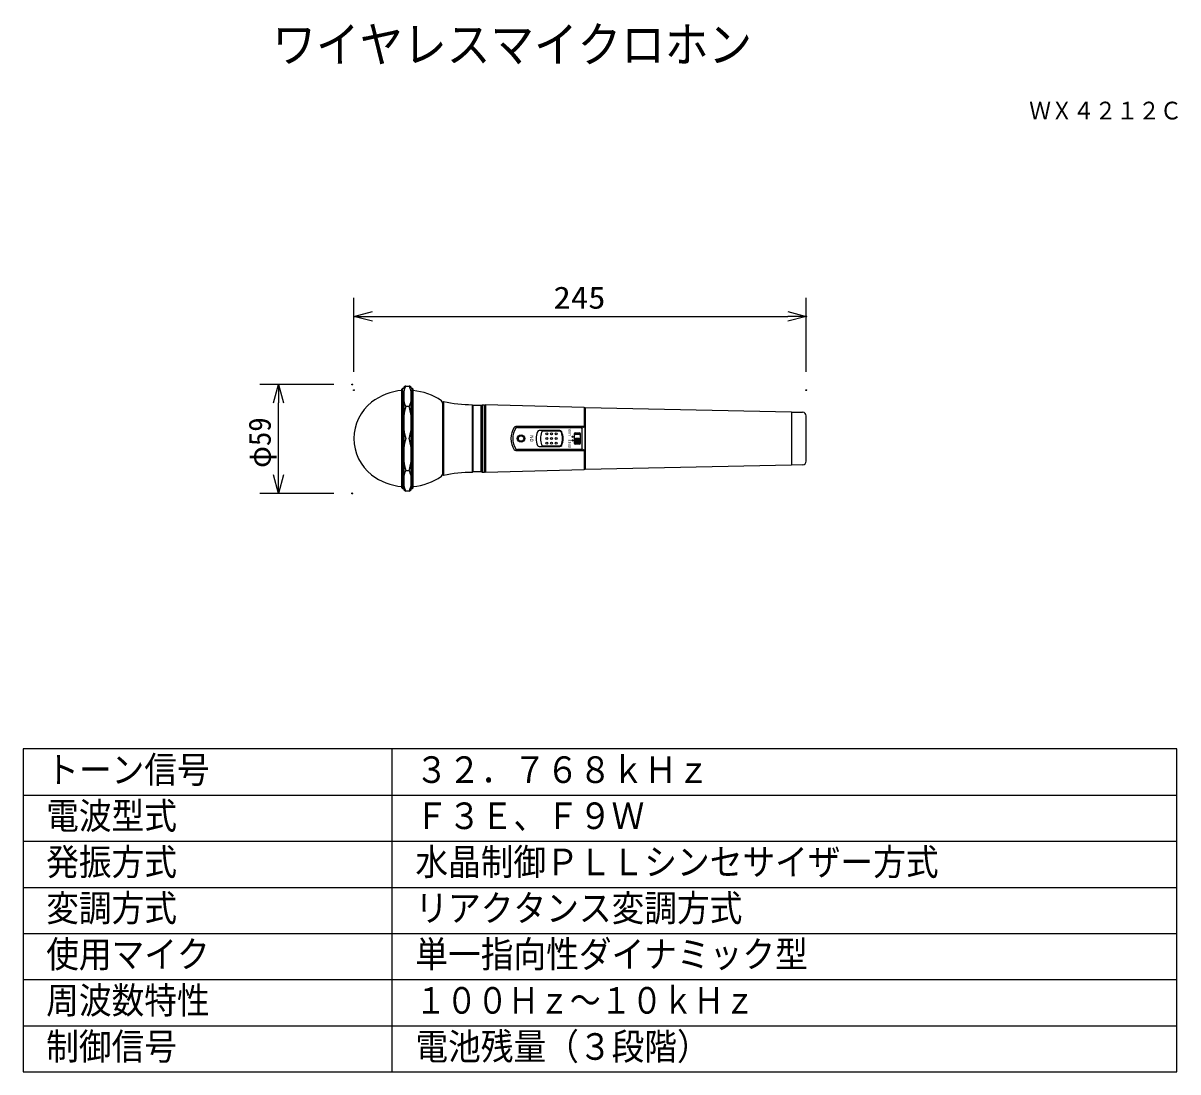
# Model space of a CAD drawing. Units: millimetres, scale not verified. Extents: x -63 to 63, y -56 to 57.
import ezdxf
from ezdxf.enums import TextEntityAlignment as Align

# ---------------------------------------------------------------- set-up
doc = ezdxf.new("R2010")
doc.units = ezdxf.units.MM
doc.header["$LTSCALE"] = 0.189787
doc.header["$PDMODE"] = 32
doc.header["$PDSIZE"] = 0.0949
for name, color, linetype in [('0-0_MOJI1', 2, 'Continuous'), ('0-1_GAIKEI', 1, 'Continuous'), ('0-2_TOUROKU', 7, 'Continuous'), ('0-3_WAKU', 1, 'Continuous')]:
    doc.layers.add(name, color=color, linetype=linetype)
doc.styles.add('ＭＳ ゴシック', font='')
doc.styles.get('ＭＳ ゴシック').set_extended_font_data('MS Gothic')

# ---------------------------------------------------------------- blocks, each defined once
blk = doc.blocks.new('_OPEN30')
at = {"layer": '0-2_TOUROKU'}
blk.add_line((0, 0), (-1, 0), dxfattribs=at)
blk.add_lwpolyline([(-1, 0.26795), (0, 0), (-1, -0.26795)], dxfattribs=at)

msp = doc.modelspace()

# ---------------------------------------------------------------- linework, layer by layer
at = {"layer": '0-1_GAIKEI', "color": 3}
for p, q in [((-26.6546, 19.5057), (-26.6546, 27.5057)), ((22.3454, 19.5057), (22.3454, 27.5057)), ((-24.6546, 25.5057), (20.3454, 25.5057))]:
    msp.add_line(p, q, dxfattribs=at)
at = {"layer": '0-1_GAIKEI', "color": 7}
for p, q in [((-21.3546, 17.7068), (-21.4546, 17.6068)), ((-21.4546, 17.4668), (-21.4546, 17.6068)), ((-21.4546, 7.0663), (-21.4546, 17.6068)), ((-21.3546, 17.7068), (-21.2546, 17.7068)), ((-21.0241, 17.9565), (-20.685, 17.9565)), ((-20.4546, 17.7068), (-20.3546, 17.7068)), ((-20.2546, 17.6068), (-20.3546, 17.7068)), ((-20.2546, 17.4566), (-20.2546, 17.6068)), ((-20.2546, 7.0765), (-20.2546, 17.6068)), ((-21.2546, 17.3415), (-21.2546, 6.8263)), ((-20.4546, 6.8263), (-20.4546, 17.3415)), ((-17.0545, 16.1663), (-16.9545, 16.2663)), ((-13.8345, 15.9363), (-13.7945, 15.8963)), ((-12.3945, 15.9263), (-12.4545, 15.8663)), ((-1.7146, 15.6363), (-12.3945, 15.9263)), ((-1.7146, 15.6363), (-1.6546, 15.5763)), ((-1.5946, 15.6363), (-1.6546, 15.5763)), ((-1.5946, 15.6363), (20.7454, 15.1561)), ((22.3454, 9.8195), (22.3454, 14.7135)), ((-21.2546, 6.807), (-21.2546, 12.2663)), ((-20.4546, 12.2663), (-20.4546, 6.807)), ((-12.3945, 8.6067), (-1.7146, 8.8968)), ((-1.6546, 8.9568), (-1.7146, 8.8968)), ((-1.6546, 8.9568), (-1.5946, 8.8968)), ((20.7454, 9.377), (-1.5946, 8.8968)), ((21.9529, 9.4196), (20.7454, 9.397)), ((20.7454, 9.397), (20.7454, 9.377)), ((-16.9545, 8.2667), (-17.0545, 8.3667)), ((-13.7945, 8.6367), (-13.8345, 8.5967)), ((-12.7745, 8.6467), (-13.7945, 8.6467)), ((-12.7745, 8.5967), (-12.7745, 8.6467)), ((-12.5345, 8.5967), (-12.7745, 8.5967)), ((-12.4745, 8.6567), (-12.5345, 8.5967)), ((-12.4545, 8.6667), (-12.3945, 8.6067)), ((-21.4546, 6.9263), (-21.4546, 7.0663)), ((-21.4546, 6.9263), (-21.3546, 6.8263)), ((-21.2546, 6.8263), (-21.3546, 6.8263)), ((-20.685, 6.5765), (-21.0241, 6.5765)), ((-20.3546, 6.8263), (-20.4546, 6.8263)), ((-20.3546, 6.8263), (-20.2546, 6.9263)), ((-20.2546, 6.9263), (-20.2546, 7.0765))]:
    msp.add_line(p, q, dxfattribs=at)
at = {"layer": '0-1_GAIKEI'}
for p, q in [((-21.3546, 6.8263), (-21.3546, 17.7068)), ((-20.3546, 6.8263), (-20.3546, 17.7068)), ((-16.9545, 16.2663), (-16.9545, 8.2667)), ((-20.685, 15.7277), (-21.0241, 15.7277)), ((-20.685, 15.7277), (-21.0241, 15.7277)), ((-17.0545, 16.1145), (-17.0545, 8.3667)), ((-13.8345, 15.9363), (-13.8345, 8.5967)), ((-13.7896, 15.8863), (-13.7896, 8.6467)), ((-12.9145, 15.8863), (-12.9145, 8.6467)), ((-12.7745, 15.8863), (-12.7745, 8.6467)), ((-12.5345, 15.9363), (-12.5345, 8.5967)), ((-12.4745, 15.8763), (-12.4745, 8.6567)), ((-12.4545, 8.6667), (-12.4545, 15.8663)), ((-12.3945, 15.9263), (-12.3945, 8.6067)), ((-1.7146, 15.6363), (-1.7146, 13.5663)), ((-1.6546, 15.5763), (-1.6546, 8.9568)), ((-1.5946, 15.6363), (-1.5946, 8.8968)), ((20.7454, 15.1361), (20.7454, 9.397)), ((-9.0546, 13.4663), (-9.178, 13.5369)), ((-1.6546, 13.5663), (-9.1249, 13.5663)), ((-8.9513, 13.4663), (-2.0546, 13.4663)), ((-4.341, 13.1261), (-6.5873, 13.1261)), ((-4.3714, 13.0665), (-6.1378, 13.0665)), ((-3.0146, 12.466), (-2.9636, 12.517)), ((-3.0146, 12.4688), (-2.9664, 12.5169)), ((-3.0145, 12.4633), (-2.9609, 12.5168)), ((-3.0144, 12.4718), (-2.9695, 12.5167)), ((-3.0142, 12.4607), (-2.9583, 12.5166)), ((-3.0139, 12.4751), (-2.9727, 12.5163)), ((-3.0138, 12.4582), (-2.9559, 12.5162)), ((-3.0134, 12.4559), (-2.9535, 12.5157)), ((-3.0132, 12.4786), (-2.9763, 12.5156)), ((-3.0128, 12.4536), (-2.9512, 12.5152)), ((-3.0121, 12.4515), (-2.9491, 12.5145)), ((-3.0121, 12.4826), (-2.9802, 12.5145)), ((-3.0114, 12.4494), (-2.947, 12.5138)), ((-3.0106, 12.4473), (-2.945, 12.513)), ((-3.0103, 12.4872), (-2.9848, 12.5127)), ((-3.0097, 12.4454), (-2.943, 12.5121)), ((-2.6546, 12.8863), (-2.2546, 12.8863)), ((-2.6546, 12.7263), (-2.2546, 12.7263)), ((-2.0946, 12.2665), (-2.0946, 12.7263)), ((-1.9546, 13.3663), (-1.9546, 12.2665)), ((-1.9224, 13.4324), (-1.6546, 13.5663)), ((-6.5873, 11.407), (-4.341, 11.407)), ((-6.1378, 11.4665), (-4.3714, 11.4665)), ((-3.0146, 12.0671), (-2.9648, 12.117)), ((-3.0145, 12.0644), (-2.962, 12.1169)), ((-3.0145, 12.0701), (-2.9677, 12.1169)), ((-3.0143, 12.0618), (-2.9594, 12.1167)), ((-3.0142, 12.0732), (-2.9708, 12.1166)), ((-3.014, 12.0593), (-2.9569, 12.1164)), ((-3.0137, 12.0765), (-2.9742, 12.1161)), ((-3.0136, 12.0569), (-2.9545, 12.1159)), ((-3.013, 12.0546), (-2.9522, 12.1154)), ((-3.0128, 12.0802), (-2.9779, 12.1152)), ((-3.0124, 12.0524), (-2.95, 12.1148)), ((-3.0117, 12.0502), (-2.9479, 12.1141)), ((-3.0115, 12.0844), (-2.982, 12.1138)), ((-3.0109, 12.0482), (-2.9458, 12.1133)), ((-3.0101, 12.0462), (-2.9438, 12.1125)), ((-3.0093, 12.0894), (-2.9871, 12.1117)), ((-3.0092, 12.0443), (-2.9419, 12.1115)), ((-3.0088, 12.4435), (-2.9411, 12.5111)), ((-3.0082, 12.0425), (-2.9401, 12.1106)), ((-3.0077, 12.4417), (-2.9393, 12.5101)), ((-3.0072, 12.4931), (-2.9908, 12.5096)), ((-3.0071, 12.0407), (-2.9383, 12.1095)), ((-3.0067, 12.4399), (-2.9376, 12.509)), ((-3.006, 12.039), (-2.9366, 12.1084)), ((-3.0055, 12.4383), (-2.9359, 12.5079)), ((-3.0048, 12.0373), (-2.9349, 12.1072)), ((-3.0047, 12.0968), (-2.9944, 12.1071)), ((-3.0043, 12.4366), (-2.9342, 12.5067)), ((-3.0036, 12.0357), (-2.9333, 12.106)), ((-3.0031, 12.435), (-2.9327, 12.5055)), ((-3.0023, 12.0342), (-2.9318, 12.1047)), ((-3.0018, 12.4335), (-2.9311, 12.5041)), ((-3.001, 12.0327), (-2.9303, 12.1034)), ((-3.0004, 12.4321), (-2.9297, 12.5028)), ((-2.9996, 12.0313), (-2.9289, 12.102)), ((-2.999, 12.4307), (-2.9283, 12.5013)), ((-2.9981, 12.0299), (-2.9275, 12.1005)), ((-2.9975, 12.4293), (-2.9269, 12.4999)), ((-2.9966, 12.0286), (-2.9262, 12.099)), ((-2.9959, 12.428), (-2.9256, 12.4983)), ((-2.995, 12.0273), (-2.9249, 12.0974)), ((-2.9944, 12.4268), (-2.9244, 12.4967)), ((-2.9934, 12.0261), (-2.9237, 12.0958)), ((-2.9927, 12.4256), (-2.9232, 12.4951)), ((-2.9917, 12.025), (-2.9226, 12.0941)), ((-2.991, 12.4245), (-2.9221, 12.4934)), ((-2.99, 12.0239), (-2.9215, 12.0923)), ((-2.9892, 12.4235), (-2.9211, 12.4916)), ((-2.9882, 12.0229), (-2.9205, 12.0905)), ((-2.9874, 12.4225), (-2.9201, 12.4898)), ((-2.9863, 12.0219), (-2.9195, 12.0887)), ((-2.9855, 12.4215), (-2.9192, 12.4878)), ((-2.9843, 12.021), (-2.9187, 12.0867)), ((-2.9835, 12.4207), (-2.9183, 12.4859)), ((-2.9823, 12.0202), (-2.9178, 12.0847)), ((-2.9814, 12.4199), (-2.9175, 12.4838)), ((-2.9802, 12.0195), (-2.9171, 12.0826)), ((-2.9793, 12.4192), (-2.9168, 12.4817)), ((-2.9781, 12.0188), (-2.9164, 12.0804)), ((-2.9771, 12.4186), (-2.9162, 12.4795)), ((-2.9758, 12.0183), (-2.9159, 12.0782)), ((-2.9748, 12.418), (-2.9157, 12.4772)), ((-2.9735, 12.0178), (-2.9154, 12.0758)), ((-2.9724, 12.4176), (-2.9152, 12.4748)), ((-2.971, 12.0174), (-2.915, 12.0734)), ((-2.9699, 12.4173), (-2.9149, 12.4723)), ((-2.9684, 12.0171), (-2.9147, 12.0708)), ((-2.9673, 12.4171), (-2.9147, 12.4697)), ((-2.9657, 12.017), (-2.9146, 12.0681)), ((-2.9646, 12.417), (-2.9146, 12.467)), ((-2.9629, 12.017), (-2.9146, 12.0653)), ((-2.9617, 12.4171), (-2.9147, 12.464)), ((-2.9599, 12.0172), (-2.9148, 12.0623)), ((-2.9585, 12.4173), (-2.915, 12.4609)), ((-2.9566, 12.0176), (-2.9152, 12.059)), ((-2.9552, 12.4179), (-2.9155, 12.4576)), ((-2.9531, 12.0183), (-2.9159, 12.0555)), ((-2.9515, 12.4187), (-2.9163, 12.4539)), ((-2.9492, 12.0194), (-2.917, 12.0516)), ((-2.9474, 12.42), (-2.9177, 12.4497)), ((-2.9446, 12.0211), (-2.9188, 12.047)), ((-2.9424, 12.4222), (-2.9198, 12.4448)), ((-2.9388, 12.0242), (-2.9218, 12.0412)), ((-2.9353, 12.4265), (-2.9241, 12.4376)), ((-2.7546, 12.1666), (-2.7546, 11.9666)), ((-2.1546, 12.1166), (-2.7546, 12.1166)), ((-2.7546, 12.0166), (-2.1546, 12.0166)), ((-2.2546, 12.2666), (-2.6546, 12.2666)), ((-2.6546, 11.8666), (-2.2546, 11.8666)), ((-2.2546, 11.8068), (-2.6546, 11.8068)), ((-2.2546, 11.6468), (-2.6546, 11.6468)), ((-2.1546, 11.9666), (-2.1546, 12.1666)), ((-2.0946, 11.8068), (-2.0946, 12.2665)), ((-1.9546, 12.2665), (-1.9546, 11.1668)), ((-9.178, 10.9962), (-9.0546, 11.0668)), ((-9.1249, 10.9668), (-1.6546, 10.9668)), ((-2.0546, 11.0668), (-8.9513, 11.0668)), ((-1.6546, 10.9668), (-1.9224, 11.1006)), ((-1.7146, 10.9668), (-1.7146, 8.8968)), ((-21.0241, 8.8053), (-20.685, 8.8053)), ((-21.0241, 8.8053), (-20.685, 8.8053))]:
    msp.add_line(p, q, dxfattribs=at)
at = {"layer": '0-1_GAIKEI', "color": 7}
for points in [[(-13.7945, 15.8863), (-12.7745, 15.8863), (-12.7745, 15.9363), (-12.5345, 15.9363), (-12.4745, 15.8763)], [(20.7454, 15.1561), (20.7454, 15.1361), (21.9529, 15.1134)]]:
    msp.add_lwpolyline(points, dxfattribs=at)
at = {"layer": '0-1_GAIKEI'}
msp.add_lwpolyline([(-2.8146, 12.7263), (-2.8146, 12.2665), (-2.8146, 11.8068)], dxfattribs=at)
for centre, radius in [((-8.5546, 12.2663), 0.4), ((-8.5546, 12.2663), 0.29), ((-5.7546, 12.7665), 0.1), ((-5.2546, 12.7665), 0.1), ((-4.7546, 12.7665), 0.1), ((-2.9646, 12.467), 0.05), ((-5.7546, 12.2665), 0.1), ((-5.7546, 11.7665), 0.1), ((-5.2546, 12.2665), 0.1), ((-5.2546, 11.7665), 0.1), ((-4.7546, 12.2665), 0.1), ((-4.7546, 11.7665), 0.1), ((-2.9646, 12.067), 0.05)]:
    msp.add_circle(centre, radius, dxfattribs=at)
at = {"layer": '0-1_GAIKEI', "color": 7}
for centre, radius, start, end in [((-21.0241, 17.7261), 0.2304, 90, 180), ((-20.685, 17.7261), 0.2304, 0, 90), ((-21.0355, 11.4814), 6, 94.00493, 128.2471), ((-20.6592, 11.4702), 6, 54.56611, 86.13294), ((-17.3545, 16.1145), 0.3, 0, 54.56611), ((-13.7197, 31.9359), 16, 258.33578, 269.58886), ((-21.6546, 12.2668), 5, 128.2471, 180), ((21.9454, 14.7135), 0.4, 0, 88.92583), ((-21.6546, 12.2663), 5, 180, 231.7529), ((21.9454, 9.8195), 0.4, 271.07417, 0), ((-21.0355, 13.0516), 6, 231.7529, 265.99507), ((-20.6592, 13.0628), 6, 273.86706, 305.43389), ((-17.3545, 8.4185), 0.3, 305.43389, 0), ((-13.7197, -7.4029), 16, 90.41114, 101.66422), ((-21.0241, 6.807), 0.2304, 180, 270), ((-20.685, 6.807), 0.2304, 270, 0)]:
    msp.add_arc(centre, radius, start, end, dxfattribs=at)
at = {"layer": '0-1_GAIKEI'}
for centre, radius, start, end in [((-19.1057, 16.887), 2.1964, 150.86007, 168.05809), ((-22.6034, 16.887), 2.1964, 11.94191, 29.13993), ((-19.1057, 16.7973), 2.1964, 191.94191, 209.13993), ((-22.6034, 16.7973), 2.1964, 330.86007, 348.05809), ((-15.8153, 13.9973), 5.4887, 161.62223, 172.3007), ((-25.8938, 13.9973), 5.4887, 7.6993, 18.37777), ((-15.8153, 13.9973), 5.4887, 187.6993, 198.37777), ((-25.8938, 13.9973), 5.4887, 341.62223, 352.3007), ((-7.4546, 12.2663), 2.2, 146.63299, 180), ((-7.4546, 12.2663), 2, 146.25101, 180), ((-9.1249, 13.3663), 0.2, 90, 146.63299), ((-8.9513, 13.2663), 0.2, 90, 146.25101), ((-5.0546, 12.2663), 1.86, 156.57237, 180), ((-6.5778, 12.9263), 0.2, 92.73691, 156.57237), ((-4.6546, 12.2665), 1.8, 157.97569, 180), ((-6.1378, 12.8665), 0.2, 90, 157.97569), ((-4.3714, 12.8665), 0.2, 22.02431, 90), ((-4.3314, 12.9263), 0.2, 23.42763, 92.73691), ((-5.8546, 12.2665), 1.8, 360, 22.02431), ((-5.8546, 12.2665), 1.86, 360, 23.42763), ((-2.6546, 12.7263), 0.16, 90, 180), ((-2.6546, 12.5663), 0.16, 90, 180), ((-2.2546, 12.7263), 0.16, 0, 90), ((-2.2546, 12.5663), 0.16, 0, 90), ((-2.0546, 13.3663), 0.1, 0, 90), ((-15.8153, 10.5358), 5.4887, 161.62223, 172.3007), ((-25.8938, 10.5358), 5.4887, 7.6993, 18.37777), ((-7.4546, 12.2668), 2.2, 180, 213.36701), ((-7.4546, 12.2668), 2, 180, 213.74899), ((-5.0546, 12.2668), 1.86, 180, 203.42763), ((-6.5778, 11.6068), 0.2, 203.42763, 267.26309), ((-4.6546, 12.2665), 1.8, 180, 202.02431), ((-6.1378, 11.6665), 0.2, 202.02431, 270), ((-4.3714, 11.6665), 0.2, 270, 337.97569), ((-4.3314, 11.6068), 0.2, 267.26309, 336.57237), ((-5.8546, 12.2665), 1.8, 337.97569, 0), ((-5.8546, 12.2665), 1.86, 336.57237, 0), ((-2.6546, 11.9668), 0.16, 180, 270), ((-2.6546, 11.8068), 0.16, 180, 270), ((-2.6546, 12.1666), 0.1, 90, 180), ((-2.6546, 11.9666), 0.1, 180, 270), ((-2.2546, 12.1666), 0.1, 0, 90), ((-2.2546, 11.9668), 0.16, 270, 0), ((-2.2546, 11.9666), 0.1, 270, 0), ((-2.2546, 11.8068), 0.16, 270, 0), ((-9.1249, 11.1668), 0.2, 213.36701, 270), ((-8.9513, 11.2668), 0.2, 213.74899, 270), ((-2.0546, 11.1668), 0.1, 270, 0), ((-15.8153, 10.5358), 5.4887, 187.6993, 198.37777), ((-19.1057, 7.7358), 2.1964, 150.86007, 168.05809), ((-25.8938, 10.5358), 5.4887, 341.62223, 352.3007), ((-22.6034, 7.7358), 2.1964, 11.94191, 29.13993), ((-19.1057, 7.646), 2.1964, 191.94191, 209.13993), ((-22.6034, 7.646), 2.1964, 330.86007, 348.05809)]:
    msp.add_arc(centre, radius, start, end, dxfattribs=at)
at = {"layer": '0-2_TOUROKU', "color": 3}
for p, q in [((-28.836, 18.1204), (-36.836, 18.1204)), ((-34.836, 8.3204), (-34.836, 16.1204)), ((-28.836, 6.3203), (-36.836, 6.3203))]:
    msp.add_line(p, q, dxfattribs=at)
at = {"layer": '0-2_TOUROKU'}
for p in [(22.3454, 25.5057), (-26.6546, 17.5057), (22.3454, 17.5057)]:
    msp.add_point(p, dxfattribs=at)
at = {"layer": '0-3_WAKU', "color": 4}
for p, q in [((62.5001, -21.3667), (-62.5001, -21.3667)), ((-62.5001, -21.3667), (-62.5001, -56.3667)), ((-22.5, -56.3667), (-22.5, -21.3667)), ((62.5001, -56.3667), (62.5001, -21.3667)), ((-62.5001, -56.3667), (62.5001, -56.3667))]:
    msp.add_line(p, q, dxfattribs=at)
at = {"layer": '0-3_WAKU'}
for p, q in [((-62.5001, -26.3667), (62.5001, -26.3667)), ((-62.5001, -31.3667), (62.5001, -31.3667)), ((-62.5001, -36.3667), (62.5001, -36.3667)), ((-62.5001, -41.3667), (62.5001, -41.3667)), ((-62.5001, -46.3667), (62.5001, -46.3667)), ((-62.5001, -51.3667), (62.5001, -51.3667))]:
    msp.add_line(p, q, dxfattribs=at)
at = {"layer": '0-3_WAKU', "color": 7}
for p in [(-34.836, 18.1204), (-26.836, 18.1204), (-26.836, 6.3203)]:
    msp.add_point(p, dxfattribs=at)

# ---------------------------------------------------------------- block references
at = {"layer": '0-1_GAIKEI', "xscale": 2, "yscale": 2, "rotation": 180}
msp.add_blockref('_OPEN30', (-26.6546, 25.5057), dxfattribs=at)
at = {"layer": '0-1_GAIKEI', "xscale": 2, "yscale": 2}
msp.add_blockref('_OPEN30', (22.3454, 25.5057), dxfattribs=at)
at = {"layer": '0-2_TOUROKU', "xscale": 2, "yscale": 2}
for p, rotation in [((-34.836, 18.1204), 90), ((-34.836, 6.3203), 270)]:
    msp.add_blockref('_OPEN30', p, dxfattribs=dict(at, rotation=rotation))

# ---------------------------------------------------------------- texts
at = {"layer": '0-0_MOJI1', "style": 'ＭＳ ゴシック'}
for s, height, width, p in [('ワイヤレスマイクロホン', 3.849, 0.9, (-35.5, 51.8932)), ('トーン信号', 2.886, 0.9, (-60.0001, -25.9218)), ('３２．７６８ｋＨｚ', 2.886, 0.9, (-20, -25.9218)), ('電波型式', 2.886, 0.9, (-60.0001, -30.9218)), ('Ｆ３Ｅ、Ｆ９Ｗ', 2.886, 0.9, (-20, -30.9218)), ('発振方式', 2.886, 0.9, (-60.0001, -35.9218)), ('水晶制御ＰＬＬシンセサイザー方式', 2.886, 0.9, (-20, -35.9218)), ('変調方式', 2.886, 0.9, (-60.0001, -40.9218)), ('リアクタンス変調方式', 2.886, 0.9, (-20, -40.9218)), ('使用マイク', 2.886, 0.9, (-60.0001, -45.9218)), ('単一指向性ダイナミック型', 2.886, 0.9, (-20, -45.9218)), ('周波数特性', 2.886, 0.9, (-60.0001, -50.9219)), ('１００Ｈｚ～１０ｋＨｚ', 2.886, 0.85, (-20, -50.9219)), ('制御信号', 2.886, 0.9, (-60.0001, -55.9219)), ('電池残量（３段階）', 2.886, 0.9, (-20, -55.9219))]:
    msp.add_text(s, height=height, dxfattribs=dict(at, width=width)).set_placement(p, align=Align.BOTTOM_LEFT)
at = {"layer": '0-1_GAIKEI', "color": 3, "style": 'ＭＳ ゴシック', "width": 1.15}
msp.add_text('245', height=2.406, dxfattribs=at).set_placement((-5.0417, 25.6153), align=Align.BOTTOM_LEFT)
at = {"layer": '0-1_GAIKEI', "style": 'ＭＳ ゴシック'}
for s, height, width, p in [('ON', 0.3854, 1.35, (-7.0924, 11.9156)), ('LOCK', 0.288, 0.8, (-3.0522, 12.58)), ('FREE', 0.288, 0.95, (-3.0522, 11.2852))]:
    msp.add_text(s, height=height, rotation=90, dxfattribs=dict(at, width=width)).set_placement(p, align=Align.BOTTOM_LEFT)
at = {"layer": '0-2_TOUROKU', "color": 1, "style": 'ＭＳ ゴシック', "width": 0.9}
msp.add_text('ＷＸ４２１２Ｃ', height=1.924, dxfattribs=at).set_placement((46.5, 46.2633), align=Align.BOTTOM_LEFT)
at = {"layer": '0-2_TOUROKU', "color": 3, "style": 'ＭＳ ゴシック', "width": 0.95}
msp.add_text('φ59', height=2.406, rotation=90, dxfattribs=at).set_placement((-34.9456, 9.0872), align=Align.BOTTOM_LEFT)

doc.saveas('drawing.dxf')
